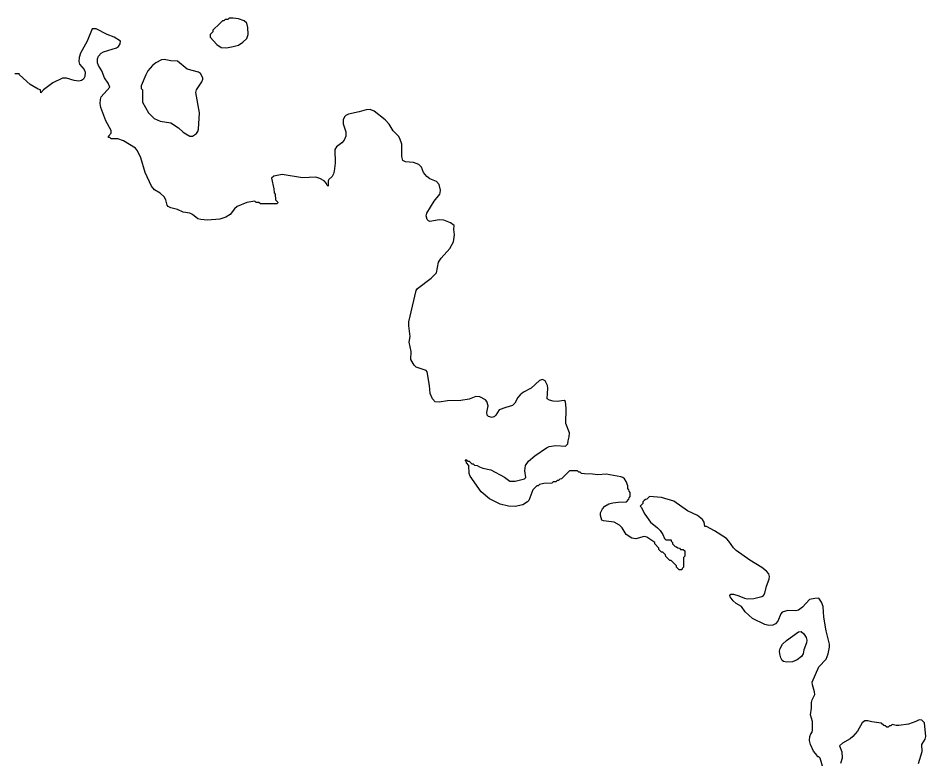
# Model space of a CAD drawing. Extents: x 474277 to 475042, y 254928 to 255625.
# Drawn here: x 474624.3 to 474675.6, y 255153.4 to 255195.3 of the extents above; entities that cross this region are included whole.
import ezdxf

# ---------------------------------------------------------------- set-up
doc = ezdxf.new("R2010")
doc.units = 0
doc.header["$MEASUREMENT"] = 0
doc.layers.add('BaseMapV2_DTM_export_MonNov09090547073261 — entities', color=1, linetype='CONTINUOUS')

msp = doc.modelspace()

# ---------------------------------------------------------------- linework, layer by layer
at = {"layer": 'BaseMapV2_DTM_export_MonNov09090547073261 — entities', "color": 15, "linetype": 'Continuous', "true_color": 0xb7484b}
for points in [[(474636.472, 255193.739, 84.25), (474636.778, 255193.828, 84.25), (474637.008, 255193.987, 84.25), (474637.235, 255194.202, 84.25), (474637.315, 255194.432, 84.25), (474637.294, 255194.815, 84.25), (474637.238, 255195.057, 84.25), (474637.085, 255195.194, 84.25), (474636.778, 255195.306, 84.25), (474636.472, 255195.348, 84.25), (474636.242, 255195.344, 84.25), (474636.173, 255195.275, 84.25), (474636.012, 255195.267, 84.25), (474635.935, 255195.194, 84.25), (474635.858, 255195.191, 84.25), (474635.705, 255195.042, 84.25), (474635.326, 255194.662, 84.25), (474635.322, 255194.581, 84.25), (474635.176, 255194.432, 84.25), (474635.173, 255194.279, 84.25), (474635.552, 255193.849, 84.25), (474635.782, 255193.696, 84.25), (474636.088, 255193.666, 84.25), (474636.472, 255193.739, 84.25)], [(474669.893, 255152.72, 84.25), (474669.672, 255153.482, 84.25), (474669.596, 255153.555, 84.25), (474669.519, 255153.56, 84.25), (474669.494, 255153.64, 84.25), (474669.289, 255153.881, 84.25), (474669.119, 255154.254, 84.25), (474669.067, 255154.484, 84.25), (474669.08, 255154.714, 84.25), (474669.136, 255154.858, 84.25), (474669.212, 255154.958, 84.25), (474669.241, 255155.097, 84.25), (474669.233, 255155.557, 84.25), (474669.124, 255155.94, 84.25), (474669.179, 255156.324, 84.25), (474669.177, 255156.63, 84.25), (474669.212, 255156.778, 84.25), (474669.36, 255157.091, 84.25), (474669.348, 255157.244, 84.25), (474669.226, 255157.627, 84.25), (474669.224, 255157.781, 84.25), (474669.596, 255158.662, 84.25), (474670.006, 255159.084, 84.25), (474670.116, 255159.391, 84.25), (474670.203, 255159.774, 84.25), (474670.201, 255159.928, 84.25), (474670.006, 255160.694, 84.25), (474669.872, 255161.461, 84.25), (474669.831, 255162.075, 84.25), (474669.749, 255162.303, 84.25), (474669.596, 255162.531, 84.25), (474669.366, 255162.525, 84.25), (474669.059, 255162.465, 84.25), (474668.676, 255162.022, 84.25), (474668.446, 255161.852, 84.25), (474668.292, 255161.829, 84.25), (474667.832, 255161.848, 84.25), (474667.526, 255161.752, 84.25), (474667.449, 255161.644, 84.25), (474667.281, 255161.231, 84.25), (474667.142, 255161.092, 84.25), (474666.989, 255161.015, 84.25), (474666.759, 255160.994, 84.25), (474666.529, 255161.039, 84.25), (474665.837, 255161.384, 84.25), (474665.435, 255161.768, 84.25), (474665.225, 255162.067, 84.25), (474664.919, 255162.237, 84.25), (474664.756, 255162.381, 84.25), (474664.582, 255162.611, 84.25), (474664.559, 255162.688, 84.25), (474664.612, 255162.765, 84.25), (474664.765, 255162.76, 84.25), (474665.072, 255162.676, 84.25), (474665.379, 255162.531, 84.25), (474665.532, 255162.503, 84.25), (474665.915, 255162.517, 84.25), (474666.375, 255162.637, 84.25), (474666.455, 255162.688, 84.25), (474666.529, 255162.812, 84.25), (474666.626, 255163.225, 84.25), (474666.776, 255163.608, 84.25), (474666.795, 255163.761, 84.25), (474666.755, 255163.915, 84.25), (474666.631, 255164.068, 84.25), (474666.375, 255164.281, 84.25), (474665.684, 255164.681, 84.25), (474664.919, 255165.233, 84.25), (474664.765, 255165.386, 84.25), (474664.507, 255165.755, 84.25), (474664.364, 255165.908, 84.25), (474663.692, 255166.352, 84.25), (474663.232, 255166.594, 84.25), (474663.153, 255166.598, 84.25), (474663.104, 255166.828, 84.25), (474663.011, 255166.982, 84.25), (474662.729, 255167.212, 84.25), (474662.158, 255167.473, 84.25), (474661.391, 255168.021, 84.25), (474660.701, 255168.224, 84.25), (474660.011, 255168.281, 84.25), (474659.858, 255168.13, 84.25), (474659.781, 255168.127, 84.25), (474659.709, 255168.055, 84.25), (474659.636, 255167.979, 84.25), (474659.63, 255167.902, 84.25), (474659.482, 255167.749, 84.25), (474659.551, 255167.68, 84.25), (474659.76, 255167.288, 84.25), (474660.07, 255166.828, 84.25), (474660.472, 255166.522, 84.25), (474660.622, 255166.368, 84.25), (474660.766, 255166.138, 84.25), (474660.855, 255165.913, 84.25), (474660.931, 255165.84, 84.25), (474661.238, 255165.836, 84.25), (474661.246, 255165.755, 84.25), (474661.318, 255165.678, 84.25), (474661.323, 255165.602, 84.25), (474661.468, 255165.456, 84.25), (474661.545, 255165.451, 84.25), (474661.621, 255165.376, 84.25), (474661.703, 255165.372, 84.25), (474661.775, 255165.299, 84.25), (474661.928, 255165.297, 84.25), (474662.005, 255165.223, 84.25), (474662.007, 255164.912, 84.25), (474661.936, 255164.835, 84.25), (474661.931, 255164.298, 84.25), (474661.859, 255164.221, 84.25), (474661.851, 255164.14, 84.25), (474661.69, 255164.145, 84.25), (474661.545, 255164.29, 84.25), (474661.537, 255164.375, 84.25), (474661.464, 255164.451, 84.25), (474661.238, 255164.677, 84.25), (474661.161, 255164.678, 84.25), (474661, 255164.835, 84.25), (474660.931, 255164.904, 84.25), (474660.923, 255164.988, 84.25), (474660.778, 255165.134, 84.25), (474660.701, 255165.138, 84.25), (474660.548, 255165.292, 84.25), (474660.54, 255165.372, 84.25), (474660.316, 255165.602, 84.25), (474660.314, 255165.678, 84.25), (474659.871, 255165.985, 84.25), (474659.705, 255166.028, 84.25), (474659.244, 255165.902, 84.25), (474659.014, 255165.929, 84.25), (474658.691, 255166.138, 84.25), (474658.478, 255166.524, 84.25), (474658.324, 255166.668, 84.25), (474658.014, 255166.828, 84.25), (474657.404, 255166.905, 84.25), (474657.328, 255166.959, 84.25), (474657.238, 255167.212, 84.25), (474657.248, 255167.365, 84.25), (474657.364, 255167.595, 84.25), (474657.492, 255167.749, 84.25), (474657.711, 255167.87, 84.25), (474657.941, 255167.933, 84.25), (474658.248, 255167.975, 84.25), (474658.708, 255167.983, 84.25), (474658.853, 255168.132, 84.25), (474658.857, 255168.209, 84.25), (474658.93, 255168.285, 84.25), (474658.93, 255168.515, 84.25), (474658.861, 255168.584, 84.25), (474658.853, 255168.669, 84.25), (474658.781, 255168.745, 84.25), (474658.781, 255168.899, 84.25), (474658.696, 255169.129, 84.25), (474658.604, 255169.282, 84.25), (474658.506, 255169.359, 84.25), (474658.401, 255169.395, 84.25), (474657.558, 255169.544, 84.25), (474657.098, 255169.514, 84.25), (474656.791, 255169.557, 84.25), (474656.331, 255169.567, 84.25), (474656.169, 255169.589, 84.25), (474656.101, 255169.657, 84.25), (474656.024, 255169.662, 84.25), (474655.947, 255169.738, 84.25), (474655.487, 255169.738, 84.25), (474655.035, 255169.282, 84.25), (474654.951, 255169.278, 84.25), (474654.874, 255169.203, 84.25), (474654.797, 255169.201, 84.25), (474654.721, 255169.124, 84.25), (474654.567, 255169.121, 84.25), (474654.491, 255169.05, 84.25), (474654.031, 255169.026, 84.25), (474653.8, 255168.971, 84.25), (474653.724, 255168.896, 84.25), (474653.647, 255168.891, 84.25), (474653.417, 255168.664, 84.25), (474653.188, 255168.055, 84.25), (474653.121, 255167.979, 84.25), (474652.848, 255167.825, 84.25), (474652.42, 255167.723, 84.25), (474652.037, 255167.733, 84.25), (474651.577, 255167.857, 84.25), (474650.963, 255168.152, 84.25), (474650.503, 255168.552, 84.25), (474649.863, 255169.435, 84.25), (474649.812, 255169.589, 84.25), (474649.805, 255170.049, 84.25), (474649.66, 255170.198, 84.25), (474649.652, 255170.279, 84.25), (474649.583, 255170.364, 84.25), (474649.66, 255170.36, 84.25), (474649.737, 255170.283, 84.25), (474649.813, 255170.282, 84.25), (474649.967, 255170.13, 84.25), (474650.043, 255170.129, 84.25), (474650.12, 255170.053, 84.25), (474650.273, 255170.05, 84.25), (474650.391, 255169.972, 84.25), (474650.594, 255169.895, 84.25), (474651.04, 255169.805, 84.25), (474651.807, 255169.374, 84.25), (474652.114, 255169.161, 84.25), (474652.42, 255169.156, 84.25), (474652.949, 255169.282, 84.25), (474653.026, 255169.359, 84.25), (474652.961, 255169.742, 84.25), (474653.002, 255170.049, 84.25), (474653.174, 255170.279, 84.25), (474653.537, 255170.586, 84.25), (474654.184, 255171.04, 84.25), (474654.337, 255171.111, 84.25), (474654.721, 255171.181, 84.25), (474655.257, 255171.127, 84.25), (474655.403, 255171.276, 84.25), (474655.409, 255171.429, 84.25), (474655.473, 255171.659, 84.25), (474655.482, 255171.889, 84.25), (474655.281, 255172.426, 84.25), (474655.294, 255173.269, 84.25), (474655.257, 255173.672, 84.25), (474655.181, 255173.717, 84.25), (474654.797, 255173.669, 84.25), (474654.567, 255173.682, 84.25), (474654.363, 255173.729, 84.25), (474654.22, 255173.806, 84.25), (474654.265, 255174.419, 84.25), (474654.25, 255174.573, 84.25), (474654.107, 255174.826, 84.25), (474653.954, 255174.905, 84.25), (474653.8, 255174.85, 84.25), (474653.317, 255174.419, 84.25), (474652.898, 255174.189, 84.25), (474652.698, 255174.036, 84.25), (474652.567, 255173.883, 84.25), (474652.405, 255173.576, 84.25), (474652.267, 255173.428, 84.25), (474651.884, 255173.332, 84.25), (474651.518, 255173.193, 84.25), (474651.332, 255172.886, 84.25), (474651.256, 255172.809, 84.25), (474651.117, 255172.76, 84.25), (474650.917, 255172.809, 84.25), (474650.835, 255172.886, 84.25), (474650.81, 255173.039, 84.25), (474650.896, 255173.423, 84.25), (474650.81, 255173.668, 84.25), (474650.733, 255173.755, 84.25), (474650.427, 255173.923, 84.25), (474650.197, 255173.942, 84.25), (474649.813, 255173.802, 84.25), (474649.353, 255173.723, 84.25), (474648.586, 255173.698, 84.25), (474648.126, 255173.621, 84.25), (474647.896, 255173.645, 84.25), (474647.743, 255173.806, 84.25), (474647.613, 255174.113, 84.25), (474647.569, 255174.573, 84.25), (474647.436, 255175.339, 84.25), (474647.387, 255175.416, 84.25), (474646.823, 255175.605, 84.25), (474646.707, 255175.723, 84.25), (474646.51, 255176.03, 84.25), (474646.534, 255176.49, 84.25), (474646.43, 255177.026, 84.25), (474646.47, 255177.333, 84.25), (474646.406, 255177.946, 84.25), (474646.41, 255178.177, 84.25), (474646.809, 255179.94, 84.25), (474646.9, 255180.055, 84.25), (474647.666, 255180.63, 84.25), (474647.97, 255180.937, 84.25), (474648.075, 255181.55, 84.25), (474648.241, 255181.78, 84.25), (474648.726, 255182.317, 84.25), (474648.93, 255182.7, 84.25), (474648.992, 255183.084, 84.25), (474648.948, 255183.39, 84.25), (474648.967, 255183.621, 84.25), (474648.769, 255183.774, 84.25), (474648.375, 255183.927, 84.25), (474648.126, 255183.94, 84.25), (474647.59, 255183.841, 84.25), (474647.513, 255183.875, 84.25), (474647.436, 255183.966, 84.25), (474647.384, 255184.157, 84.25), (474647.423, 255184.311, 84.25), (474647.837, 255185.001, 84.25), (474648.15, 255185.384, 84.25), (474648.182, 255185.461, 84.25), (474648.187, 255185.614, 84.25), (474648.126, 255185.931, 84.25), (474647.973, 255186.102, 84.25), (474647.59, 255186.263, 84.25), (474647.424, 255186.381, 84.25), (474647.237, 255186.611, 84.25), (474647.121, 255186.918, 84.25), (474646.967, 255187.071, 84.25), (474646.67, 255187.184, 84.25), (474646.21, 255187.211, 84.25), (474646.058, 255187.301, 84.25), (474646.013, 255187.531, 84.25), (474646.013, 255188.221, 84.25), (474645.903, 255188.544, 84.25), (474645.826, 255188.681, 84.25), (474645.519, 255188.971, 84.25), (474645.289, 255189.35, 84.25), (474645.059, 255189.605, 84.25), (474644.446, 255190.087, 84.25), (474644.216, 255190.183, 84.25), (474643.986, 255190.154, 84.25), (474643.603, 255190.039, 84.25), (474642.989, 255189.908, 84.25), (474642.836, 255189.834, 84.25), (474642.759, 255189.757, 84.25), (474642.692, 255189.601, 84.25), (474642.684, 255189.371, 84.25), (474642.849, 255188.911, 84.25), (474642.834, 255188.681, 84.25), (474642.741, 255188.451, 84.25), (474642.606, 255188.304, 84.25), (474642.307, 255188.068, 84.25), (474642.222, 255187.914, 84.25), (474642.245, 255187.148, 84.25), (474642.179, 255186.688, 84.25), (474642.146, 255186.545, 84.25), (474642.069, 255186.397, 84.25), (474641.88, 255186.228, 84.25), (474641.842, 255186.151, 84.25), (474641.839, 255185.836, 84.25), (474641.76, 255185.921, 84.25), (474641.754, 255185.997, 84.25), (474641.606, 255186.151, 84.25), (474641.379, 255186.285, 84.25), (474641.149, 255186.352, 84.25), (474640.382, 255186.312, 84.25), (474639.232, 255186.5, 84.25), (474638.772, 255186.417, 84.25), (474638.627, 255186.304, 84.25), (474638.774, 255185.691, 84.25), (474638.78, 255185.461, 84.25), (474638.849, 255185.392, 84.25), (474638.857, 255185.077, 84.25), (474639.004, 255184.924, 84.25), (474638.93, 255184.847, 84.25), (474638.005, 255184.845, 84.25), (474637.929, 255184.92, 84.25), (474637.775, 255184.92, 84.25), (474637.698, 255184.993, 84.25), (474637.238, 255184.917, 84.25), (474636.702, 255184.701, 84.25), (474636.548, 255184.563, 84.25), (474636.292, 255184.234, 84.25), (474636.049, 255184.081, 84.25), (474635.705, 255183.977, 84.25), (474635.015, 255183.929, 84.25), (474634.631, 255183.953, 84.25), (474634.473, 255184.004, 84.25), (474634.175, 255184.234, 84.25), (474634.018, 255184.308, 84.25), (474633.635, 255184.382, 84.25), (474633.328, 255184.528, 84.25), (474632.945, 255184.618, 84.25), (474632.795, 255184.694, 84.25), (474632.736, 255184.771, 84.25), (474632.658, 255185.077, 84.25), (474632.571, 255185.231, 84.25), (474632.331, 255185.448, 84.25), (474632.024, 255185.644, 84.25), (474631.853, 255185.844, 84.25), (474631.488, 255186.608, 84.25), (474631.24, 255187.454, 84.25), (474631.06, 255187.838, 84.25), (474630.953, 255187.991, 84.25), (474630.261, 255188.4, 84.25), (474629.954, 255188.52, 84.25), (474629.571, 255188.525, 84.25), (474629.494, 255188.6, 84.25), (474629.409, 255188.604, 84.25), (474629.413, 255188.681, 84.25), (474629.563, 255188.835, 84.25), (474629.569, 255188.988, 84.25), (474629.264, 255189.535, 84.25), (474628.975, 255190.291, 84.25), (474628.945, 255190.521, 84.25), (474628.961, 255190.751, 84.25), (474629.01, 255190.905, 84.25), (474629.483, 255191.441, 84.25), (474629.399, 255191.672, 84.25), (474629.187, 255191.973, 84.25), (474629.034, 255192.362, 84.25), (474628.845, 255192.668, 84.25), (474628.803, 255192.822, 84.25), (474628.794, 255193.052, 84.25), (474628.85, 255193.205, 84.25), (474628.995, 255193.358, 84.25), (474629.132, 255193.435, 84.25), (474629.861, 255193.665, 84.25), (474629.98, 255193.742, 84.25), (474630.085, 255193.895, 84.25), (474630.099, 255194.048, 84.25), (474629.735, 255194.279, 84.25), (474629.333, 255194.432, 84.25), (474628.727, 255194.734, 84.25), (474628.497, 255194.734, 84.25), (474628.214, 255194.048, 84.25), (474627.826, 255193.358, 84.25), (474627.759, 255193.128, 84.25), (474627.736, 255192.898, 84.25), (474627.775, 255192.745, 84.25), (474628.039, 255192.438, 84.25), (474628.103, 255192.285, 84.25), (474628.078, 255192.055, 84.25), (474628.001, 255191.902, 84.25), (474627.884, 255191.816, 84.25), (474627.731, 255191.779, 84.25), (474627.471, 255191.825, 84.25), (474627.04, 255191.954, 84.25), (474626.81, 255191.95, 84.25), (474626.274, 255191.696, 84.25), (474625.739, 255191.288, 84.25), (474625.584, 255191.132, 84.25), (474625.576, 255191.288, 84.25), (474625.43, 255191.334, 84.25), (474624.98, 255191.595, 84.25), (474624.382, 255192.132, 84.25), (474624.357, 255192.2, 84.25), (474624.127, 255192.206, 84.25)], [(474634.171, 255188.675, 84.25), (474634.401, 255188.823, 84.25), (474634.478, 255188.941, 84.25), (474634.512, 255189.065, 84.25), (474634.556, 255189.985, 84.25), (474634.353, 255191.135, 84.25), (474634.403, 255191.288, 84.25), (474634.697, 255191.748, 84.25), (474634.757, 255191.902, 84.25), (474634.75, 255191.978, 84.25), (474634.613, 255192.208, 84.25), (474634.51, 255192.285, 84.25), (474633.865, 255192.465, 84.25), (474633.328, 255192.909, 84.25), (474632.945, 255192.925, 84.25), (474632.561, 255193.008, 84.25), (474632.408, 255192.999, 84.25), (474632.092, 255192.822, 84.25), (474631.897, 255192.668, 84.25), (474631.649, 255192.362, 84.25), (474631.52, 255192.132, 84.25), (474631.262, 255191.518, 84.25), (474631.266, 255191.365, 84.25), (474631.336, 255191.288, 84.25), (474631.337, 255190.598, 84.25), (474631.678, 255189.985, 84.25), (474631.998, 255189.678, 84.25), (474632.331, 255189.526, 84.25), (474632.945, 255189.421, 84.25), (474633.384, 255189.141, 84.25), (474633.635, 255188.901, 84.25), (474633.788, 255188.795, 84.25), (474634.018, 255188.667, 84.25), (474634.171, 255188.675, 84.25)], [(474668.109, 255158.931, 84.25), (474667.756, 255158.913, 84.25), (474667.602, 255158.954, 84.25), (474667.526, 255159.021, 84.25), (474667.449, 255159.155, 84.25), (474667.378, 255159.391, 84.25), (474667.367, 255159.544, 84.25), (474667.397, 255159.698, 84.25), (474667.538, 255159.928, 84.25), (474667.756, 255160.146, 84.25), (474668.446, 255160.633, 84.25), (474668.599, 255160.653, 84.25), (474668.752, 255160.525, 84.25), (474668.879, 255160.311, 84.25), (474668.918, 255160.158, 84.25), (474668.89, 255160.004, 84.25), (474668.743, 255159.621, 84.25), (474668.697, 255159.391, 84.25), (474668.615, 255159.237, 84.25), (474668.369, 255159.054, 84.25), (474668.109, 255158.931, 84.25)], [(474675.226, 255153.18, 84.25), (474675.433, 255153.87, 84.25), (474675.417, 255154.254, 84.25), (474675.6, 255154.56, 84.25), (474675.645, 255154.714, 84.25), (474675.573, 255155.48, 84.25), (474675.423, 255155.629, 84.25), (474675.27, 255155.653, 84.25), (474675.08, 255155.557, 84.25), (474674.656, 255155.411, 84.25), (474674.12, 255155.344, 84.25), (474673.966, 255155.344, 84.25), (474673.736, 255155.399, 84.25), (474673.66, 255155.323, 84.25), (474673.583, 255155.323, 84.25), (474673.506, 255155.246, 84.25), (474673.43, 255155.242, 84.25), (474673.353, 255155.319, 84.25), (474673.272, 255155.327, 84.25), (474673.123, 255155.472, 84.25), (474672.586, 255155.54, 84.25), (474672.356, 255155.608, 84.25), (474672.203, 255155.601, 84.25), (474672.049, 255155.478, 84.25), (474671.772, 255155.02, 84.25), (474671.513, 255154.722, 84.25), (474671.359, 255154.59, 84.25), (474670.923, 255154.33, 84.25), (474670.77, 255154.177, 84.25), (474670.899, 255153.842, 84.25), (474670.914, 255153.487, 84.25), (474670.818, 255153.18, 84.25)]]:
    msp.add_polyline3d(points, dxfattribs=at)

doc.saveas('drawing.dxf')
